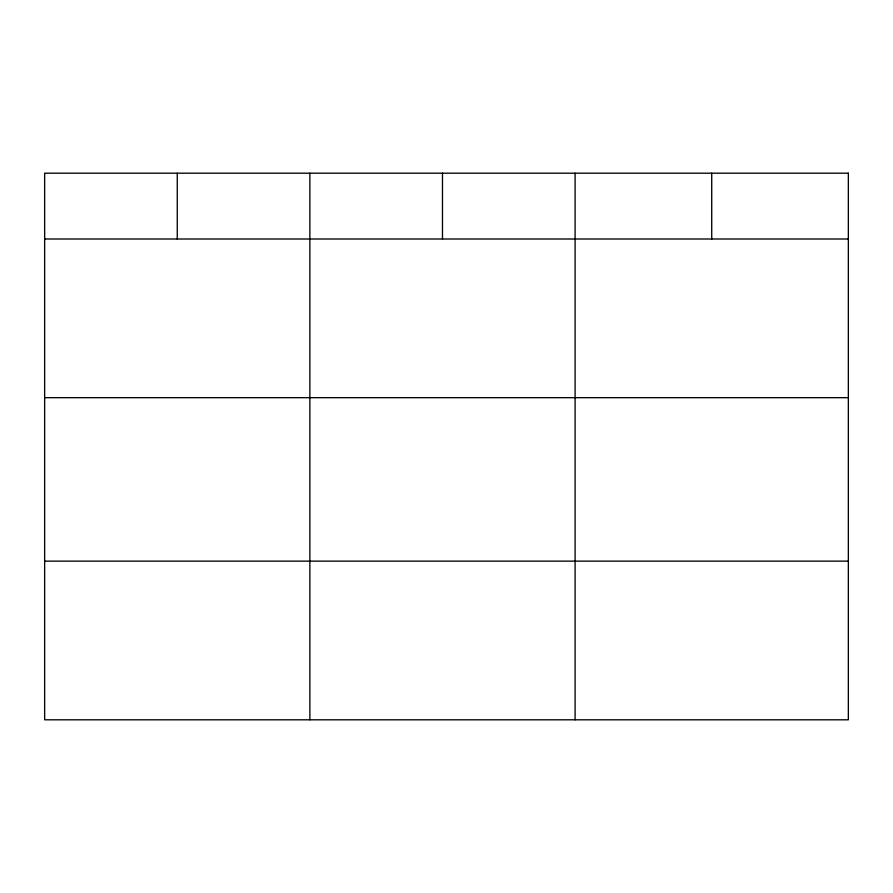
<?xml version="1.0" encoding="UTF-8"?>
<svg xmlns="http://www.w3.org/2000/svg" width="893" height="893" viewBox="0 0 893 893"><rect width="100%" height="100%" fill="white"/><g stroke="black" fill="none" stroke-linecap="round" stroke-linejoin="round"><path stroke-width="1.34" d="M44.65 239L848.35 239M44.65 397.664L848.35 397.664M44.65 561.139L848.35 561.139M711.721 173.197L711.721 239M575.092 173.197L575.092 719.803M442.481 173.197L442.481 239M309.871 173.197L309.871 719.803M177.261 173.197L177.261 239M848.35 173.197L44.65 173.197L44.65 719.803L848.35 719.803L848.35 173.197"/></g></svg>
